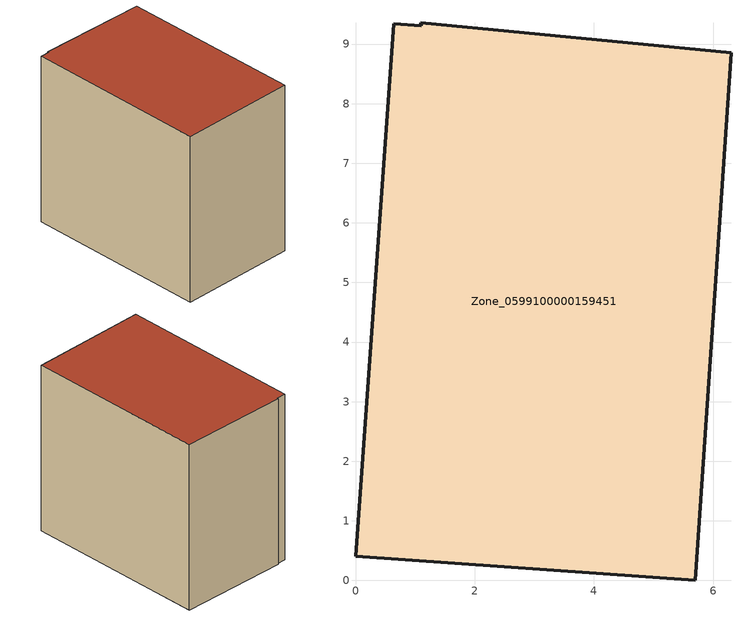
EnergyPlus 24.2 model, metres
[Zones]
Zone_0599100000159451
 floor ground (C_G): 6.3,8.85 5.7,0 0,0.41 0.64,9.34 1.1,9.31 1.09,9.36 z0
 wall outside (C_F): 0.64,9.34 0,0.41 5.7,0 6.3,8.85 1.09,9.36 1.1,9.31 0.64,9.34 z0:8.36
 roof outside (C_R): 6.3,8.85 1.09,9.36 1.1,9.31 0.64,9.34 0,0.41 5.7,0 z8.36
[BUILDING]
Pand.0599100000159451: North Axis=0; Terrain=City; Loads Convergence Tolerance Value=0.04; Temperature Convergence Tolerance Value=0.4; Solar Distribution=FullExterior; Maximum Number of Warmup Days=25; Minimum Number of Warmup Days=1
[Site:Location]
Rotterdam.The.Hague.AP_ZH_NLD Design_Conditions: Latitude=51.96; Longitude=4.45; Time Zone=1; Elevation=-4.5
[SITE:GROUNDTEMPERATURE:BUILDINGSURFACE]
18, 18, 18, 18, 18, 18, 18, 18, 18, 18, 18, 18
[MATERIAL] Thermal Absorptance=0.9; Solar Absorptance=0.7; Visible Absorptance=0.7
Name | Roughness | Thickness | Conductivity | Density | Specific Heat
G.TI.1946-1964 | MediumSmooth | 0.15 | 1 | 540 | 1210
F.TI.1946-1964 | Rough | 0.3 | 0.857143 | 1920 | 840
R.TI.1946-1964 | MediumRough | 0.2 | 0.277778 | 1500 | 1000
[CONSTRUCTION]
C_G: G.TI.1946-1964
C_F: F.TI.1946-1964
C_R: R.TI.1946-1964
[ZONE]
Zone_0599100000159451: Type=1; Multiplier=1; Ceiling Height=Autocalculate; Volume=Autocalculate; Floor Area=autocalculate; Part of Total Floor Area=Yes
[ZONEINFILTRATION:DESIGNFLOWRATE]
Infil_Zone_0599100000159451: Zone or ZoneList or Space or SpaceList=Zone_0599100000159451; Schedule=AlwaysOn; Design Flow Rate Calculation Method=Flow/Area; Flow Rate per Floor Area=0.003; Constant Term Coefficient=1; Temperature Term Coefficient=0; Velocity Term Coefficient=0; Velocity Squared Term Coefficient=0
[HVACTEMPLATE:ZONE:IDEALLOADSAIRSYSTEM]
Zone_0599100000159451: Maximum Heating Supply Air Temperature=50; Minimum Cooling Supply Air Temperature=13; Maximum Heating Supply Air Humidity Ratio=0.0156; Minimum Cooling Supply Air Humidity Ratio=0.0077; Heating Limit=NoLimit; Cooling Limit=NoLimit; Dehumidification Control Type=ConstantSensibleHeatRatio; Cooling Sensible Heat Ratio=0.7; Dehumidification Setpoint=60; Humidification Control Type=None; Humidification Setpoint=30; Outdoor Air Method=None; Outdoor Air Flow Rate per Person=0.00944; Outdoor Air Flow Rate per Zone Floor Area=0; Outdoor Air Flow Rate per Zone=0; Demand Controlled Ventilation Type=None; Outdoor Air Economizer Type=NoEconomizer; Heat Recovery Type=None; Sensible Heat Recovery Effectiveness=0.7; Latent Heat Recovery Effectiveness=0.65
[ZONECONTROL:THERMOSTAT]
ThermostatControl_Zone_0599100000159451: Zone or ZoneList=Zone_0599100000159451; Control Type Schedule=DualSetpointControlType; Control 1=Thermostat_Zone_0599100000159451; Temperature Difference Between Cutout And Setpoint=0
[THERMOSTATSETPOINT:DUALSETPOINT]
Thermostat_Zone_0599100000159451: Heating Setpoint Temperature Schedule=HeatingSetpoint_Zone_0599100000159451; Cooling Setpoint Temperature Schedule=CoolingSetpoint_Zone_0599100000159451
[SCHEDULE:COMPACT]
HeatingSetpoint_Zone_0599100000159451: Through: 12/31, For: AllDays, Until: 24:00, 21
CoolingSetpoint_Zone_0599100000159451: Through: 12/31, For: AllDays, Until: 24:00, 24
DualSetpointControlType: Through: 12/31, For: AllDays, Until: 24:00, 4
AlwaysOn: Through: 12/31, For: AllDays, Until: 24:00, 1
